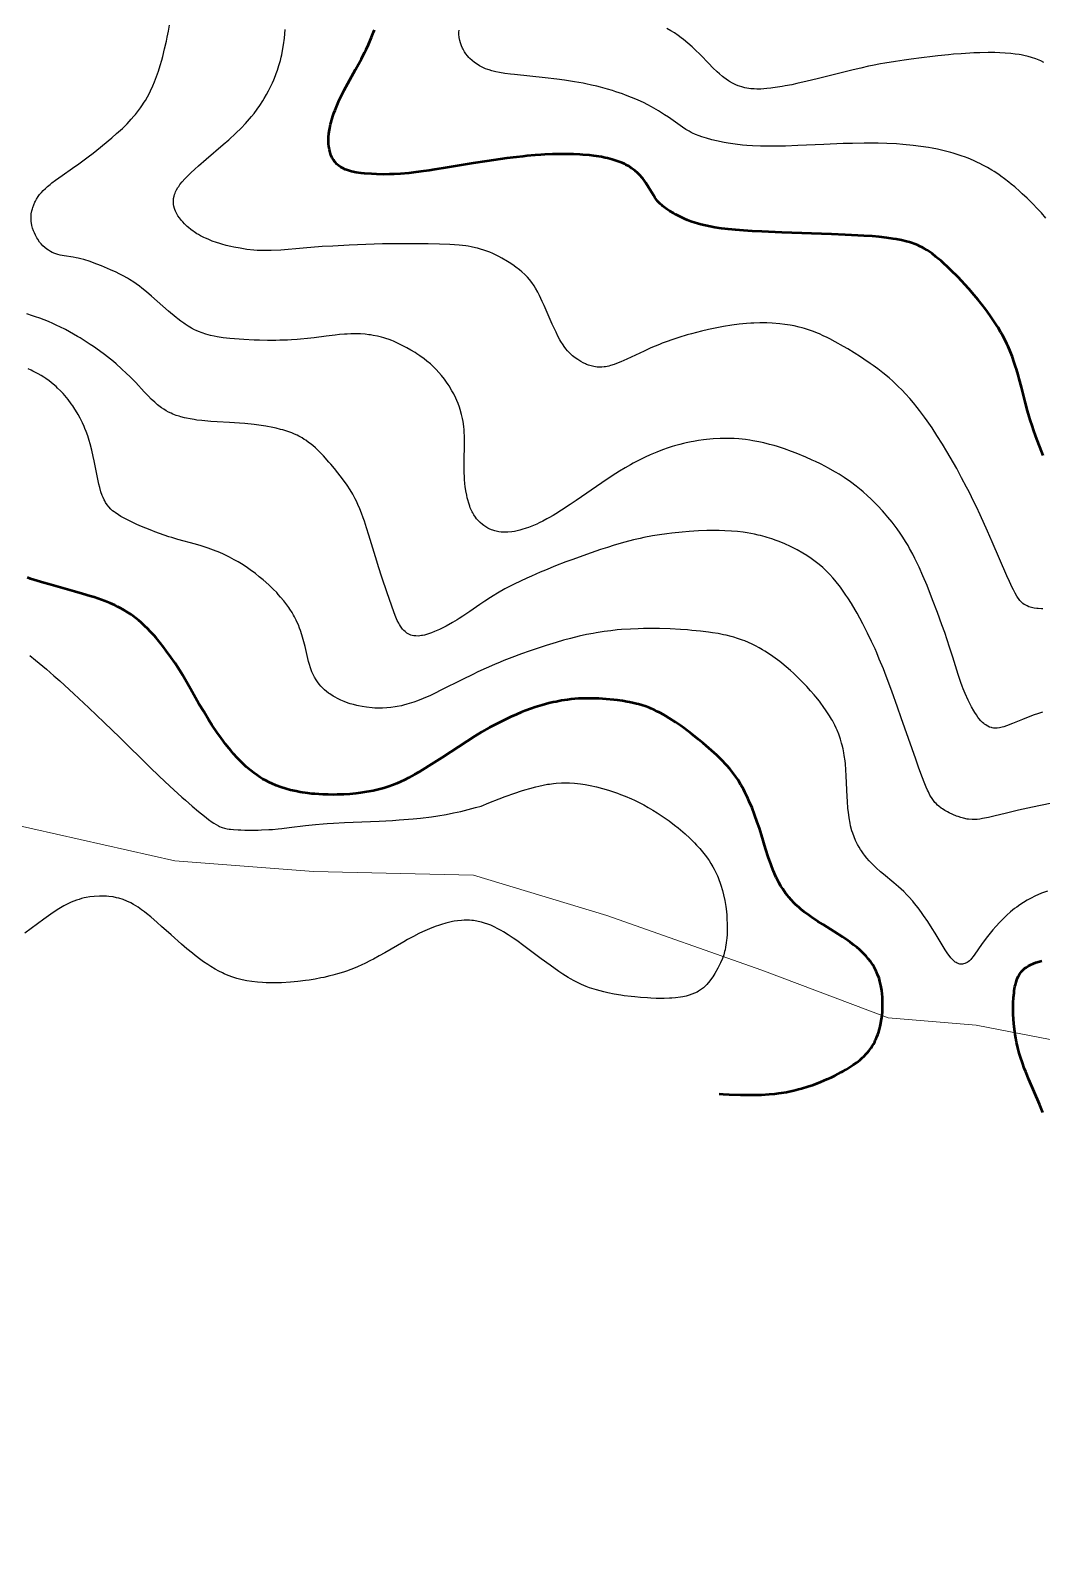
# Model space of a CAD drawing. Header units: metres. Extents: x 545098 to 555652, y 1854398 to 1862642.
# Drawn here: x 547495 to 547881, y 1857981 to 1858560 of the extents above; entities that cross this region are included whole.
import ezdxf

# ---------------------------------------------------------------- set-up
doc = ezdxf.new("R2010")
doc.units = ezdxf.units.M
doc.header["$LTSCALE"] = 6.8
for name, color, linetype, lineweight in [('1', 7, 'Continuous', 25), ('2', 7, 'Continuous', 53), ('52', 7, 'Continuous', 13)]:
    doc.layers.add(name, color=color, linetype=linetype, lineweight=lineweight)

msp = doc.modelspace()

# ---------------------------------------------------------------- linework, layer by layer
at = {"layer": '1'}
for points in [[(547497.92, 1858496.62), (547498.43, 1858497.31), (547499.14, 1858498.17), (547499.77, 1858498.86), (547500.63, 1858499.71), (547501.48, 1858500.47), (547502.4, 1858501.24), (547503.06, 1858501.76), (547504.5, 1858502.83), (547506.99, 1858504.6), (547511.04, 1858507.44), (547513.41, 1858509.14), (547516.95, 1858511.76), (547518.83, 1858513.19), (547521.71, 1858515.45), (547524.6, 1858517.81), (547526.01, 1858519), (547527.85, 1858520.61), (547530.02, 1858522.61), (547531.82, 1858524.38), (547533.45, 1858526.1), (547534.44, 1858527.23), (547535.06, 1858527.97), (547536.21, 1858529.44), (547537, 1858530.52), (547537.49, 1858531.23), (547538.41, 1858532.64), (547538.84, 1858533.34), (547539.64, 1858534.73), (547540.36, 1858536.11), (547540.81, 1858537.02), (547541.64, 1858538.84), (547542.29, 1858540.38), (547542.69, 1858541.41), (547543.45, 1858543.47), (547543.8, 1858544.5), (547544.46, 1858546.59), (547545.08, 1858548.69), (547545.46, 1858550.12), (547546.19, 1858553.01), (547546.87, 1858555.98), (547547.18, 1858557.48), (547547.61, 1858559.77), (547547.99, 1858562.08)], [(547589.88, 1858546.68), (547590.41, 1858548.56), (547590.72, 1858549.82), (547590.91, 1858550.67), (547591.25, 1858552.36), (547591.6, 1858554.49), (547591.93, 1858557.04), (547592.08, 1858558.72), (547592.2, 1858560.4)], [(547668.8, 1858545.44), (547667.5, 1858546.04), (547666.56, 1858546.55), (547665.24, 1858547.38), (547664.61, 1858547.83), (547663.7, 1858548.56), (547662.85, 1858549.34), (547662.45, 1858549.76), (547661.93, 1858550.35), (547661.33, 1858551.13), (547660.82, 1858551.88), (547660.26, 1858552.83), (547660.01, 1858553.33), (547659.66, 1858554.11), (547659.22, 1858555.33), (547658.99, 1858556.19), (547658.78, 1858557.3), (547658.66, 1858558.68), (547658.66, 1858559.39), (547658.69, 1858560.12)], [(547761.61, 1858540.81), (547760.74, 1858541.41), (547759.87, 1858542.06), (547759.3, 1858542.51), (547758.18, 1858543.46), (547757.35, 1858544.21), (547755.71, 1858545.78), (547754.1, 1858547.4), (547750.93, 1858550.67), (547748.81, 1858552.76), (547747.75, 1858553.76), (547746.12, 1858555.2), (547744.46, 1858556.57), (547743.61, 1858557.23), (547742.45, 1858558.07), (547740.96, 1858559.08), (547739.57, 1858559.93), (547738.14, 1858560.74)], [(547882.17, 1858547.82), (547880.96, 1858548.4), (547879.09, 1858549.17), (547877.47, 1858549.71), (547876.13, 1858550.09), (547874.56, 1858550.46), (547873.46, 1858550.68), (547872.71, 1858550.81), (547871.16, 1858551.03), (547869.53, 1858551.22), (547867.38, 1858551.41), (547865.33, 1858551.52), (547863.41, 1858551.58), (547860.89, 1858551.6), (547857.67, 1858551.54), (547855.4, 1858551.45), (547853.84, 1858551.37), (547850.56, 1858551.16), (547847.67, 1858550.93), (547845.68, 1858550.75), (547841.61, 1858550.35), (547839.56, 1858550.12), (547835.45, 1858549.63), (547831.41, 1858549.1), (547828.81, 1858548.73), (547825.48, 1858548.23), (547821.37, 1858547.54), (547819.77, 1858547.25), (547816.7, 1858546.65), (547815.21, 1858546.34), (547812.28, 1858545.69), (547809.32, 1858545), (547795.57, 1858541.55), (547791.68, 1858540.61), (547787.78, 1858539.72), (547785.85, 1858539.31), (547783.35, 1858538.82), (547782.13, 1858538.6), (547780.35, 1858538.31), (547778.65, 1858538.06), (547777.83, 1858537.96), (547776.26, 1858537.8), (547774.06, 1858537.67), (547772.54, 1858537.66), (547771.4, 1858537.7), (547770.17, 1858537.79), (547769.38, 1858537.89), (547767.89, 1858538.15), (547767.18, 1858538.32), (547766.71, 1858538.45), (547765.81, 1858538.73), (547765.37, 1858538.89), (547764.51, 1858539.24), (547763.67, 1858539.62), (547763.13, 1858539.91), (547762.06, 1858540.52), (547761.61, 1858540.81)], [(547672.39, 1858474.43), (547671.62, 1858474.79), (547670.45, 1858475.29), (547669.29, 1858475.74), (547668.11, 1858476.15), (547666.94, 1858476.52), (547665.76, 1858476.84), (547664.97, 1858477.03), (547663.36, 1858477.36), (547662.14, 1858477.57), (547661.31, 1858477.69), (547658.76, 1858477.98), (547656.98, 1858478.12), (547655.14, 1858478.23), (547651.21, 1858478.38), (547646.91, 1858478.49), (547641.06, 1858478.56), (547635.38, 1858478.54), (547629.38, 1858478.45), (547626.27, 1858478.38), (547623.11, 1858478.27), (547616.72, 1858478.01), (547610.44, 1858477.67), (547606.43, 1858477.43), (547599.18, 1858476.89), (547590.6, 1858476.15), (547586.93, 1858475.94), (547585.34, 1858475.91), (547583.34, 1858475.93), (547581.51, 1858476.02), (547580.24, 1858476.11), (547577.65, 1858476.4), (547575, 1858476.81), (547572.64, 1858477.26), (547571.47, 1858477.51), (547569.75, 1858477.93), (547568.07, 1858478.38), (547567.25, 1858478.62), (547566.06, 1858479), (547564.35, 1858479.59), (547562.77, 1858480.23), (547561.77, 1858480.67), (547561.14, 1858480.97), (547559.94, 1858481.59), (547559.09, 1858482.06), (547558.55, 1858482.38), (547557.53, 1858483.04), (547557.05, 1858483.37), (547556.14, 1858484.05), (547555.3, 1858484.73), (547554.78, 1858485.18), (547553.82, 1858486.1), (547553.09, 1858486.88), (547552.65, 1858487.39), (547551.85, 1858488.42), (547551.28, 1858489.27), (547550.7, 1858490.28), (547550.38, 1858490.95), (547550.12, 1858491.61), (547549.97, 1858492.04), (547549.74, 1858492.9), (547549.62, 1858493.53), (547549.54, 1858494.31), (547549.53, 1858495.01), (547549.59, 1858495.77), (547549.77, 1858496.69), (547549.94, 1858497.3), (547550.17, 1858497.92), (547550.35, 1858498.33), (547550.77, 1858499.17), (547551.27, 1858500.03), (547551.56, 1858500.47), (547552.05, 1858501.14), (547552.9, 1858502.21), (547553.92, 1858503.35), (547554.5, 1858503.96), (547556.17, 1858505.6), (547557.75, 1858507.06), (547559.09, 1858508.25), (547562.07, 1858510.83), (547568.57, 1858516.41), (547570.69, 1858518.28), (547573.42, 1858520.8), (547575.4, 1858522.75), (547577.07, 1858524.5), (547578.63, 1858526.25), (547579.37, 1858527.14), (547580.34, 1858528.35), (547581.5, 1858529.91), (547582.51, 1858531.36), (547583.68, 1858533.16), (547584.25, 1858534.08), (547585.08, 1858535.51), (547585.88, 1858536.98), (547586.27, 1858537.73), (547587.37, 1858540.02), (547587.89, 1858541.2), (547588.54, 1858542.79), (547588.85, 1858543.6), (547589.28, 1858544.82), (547589.88, 1858546.68)], [(547882.96, 1858488.33), (547881.2, 1858490.31), (547879.4, 1858492.25), (547878.18, 1858493.51), (547876.56, 1858495.14), (547875.75, 1858495.94), (547873.93, 1858497.66), (547873.03, 1858498.49), (547871.02, 1858500.25), (547869.69, 1858501.36), (547868.82, 1858502.06), (547867.08, 1858503.4), (547865.77, 1858504.35), (547864.91, 1858504.95), (547863.18, 1858506.1), (547862.31, 1858506.64), (547860.58, 1858507.67), (547858.83, 1858508.62), (547857.65, 1858509.22), (547856.86, 1858509.6), (547855.27, 1858510.33), (547853.22, 1858511.19), (547851.83, 1858511.72), (547850.89, 1858512.06), (547848.99, 1858512.7), (547847.55, 1858513.14), (547846.57, 1858513.42), (547843.58, 1858514.19), (547841.54, 1858514.64), (547839.46, 1858515.05), (547838.04, 1858515.3), (547835.15, 1858515.74), (547832.17, 1858516.12), (547828.3, 1858516.5), (547825.88, 1858516.67), (547822.11, 1858516.86), (547818.8, 1858516.95), (547815.7, 1858516.98), (547813.55, 1858516.98), (547809.07, 1858516.9), (547805.53, 1858516.79), (547798.14, 1858516.48), (547788.21, 1858516.03), (547783.45, 1858515.87), (547778.96, 1858515.78), (547776.85, 1858515.78), (547773.89, 1858515.84), (547770.86, 1858515.97), (547768.63, 1858516.13), (547767.06, 1858516.27), (547764.16, 1858516.61), (547761.55, 1858517.01), (547759.96, 1858517.29), (547757.05, 1858517.89), (547755.29, 1858518.3), (547753.25, 1858518.83), (547751.52, 1858519.37), (547750.41, 1858519.76), (547749.04, 1858520.32), (547747.96, 1858520.82), (547747.42, 1858521.09), (547746.6, 1858521.53), (547745.35, 1858522.26), (547744.07, 1858523.09), (547743.19, 1858523.69), (547738.67, 1858526.86), (547737.21, 1858527.84), (547734.86, 1858529.35), (547732.27, 1858530.86), (547730.88, 1858531.61), (547729.14, 1858532.48), (547728.23, 1858532.91), (547726.83, 1858533.54), (547724.63, 1858534.47), (547722.32, 1858535.37), (547721.13, 1858535.81), (547718.66, 1858536.64), (547717.39, 1858537.05), (547715.44, 1858537.63), (547712.76, 1858538.36), (547711.39, 1858538.7), (547709.3, 1858539.19), (547707.16, 1858539.65), (547706.08, 1858539.86), (547702.76, 1858540.45), (547699.03, 1858541.01), (547696.05, 1858541.4), (547691.64, 1858541.92), (547679.94, 1858543.15), (547678.35, 1858543.34), (547676.22, 1858543.63), (547674.18, 1858543.97), (547672.76, 1858544.26), (547671.23, 1858544.63), (547670.17, 1858544.95), (547669.69, 1858545.11), (547668.8, 1858545.44)], [(547630.67, 1858442.36), (547630.01, 1858442.57), (547629.01, 1858442.86), (547627.48, 1858443.23), (547625.93, 1858443.54), (547624.89, 1858443.7), (547624.19, 1858443.79), (547622.77, 1858443.94), (547620.98, 1858444.06), (547619.54, 1858444.1), (547617.36, 1858444.09), (547615.9, 1858444.03), (547614.92, 1858443.97), (547612.97, 1858443.82), (547611.32, 1858443.65), (547607.97, 1858443.23), (547603.28, 1858442.6), (547600.79, 1858442.31), (547598.16, 1858442.05), (547596.79, 1858441.94), (547594.66, 1858441.81), (547593.19, 1858441.74), (547590.17, 1858441.65), (547588.64, 1858441.62), (547585.54, 1858441.62), (547582.46, 1858441.66), (547580.43, 1858441.72), (547576.5, 1858441.9), (547572.82, 1858442.16), (547571.08, 1858442.33), (547568.59, 1858442.63), (547566.25, 1858443), (547565.13, 1858443.22), (547563.69, 1858443.54), (547561.98, 1858444), (547560.51, 1858444.48), (547559.12, 1858445.01), (547558.23, 1858445.4), (547557.65, 1858445.68), (547556.51, 1858446.27), (547555.12, 1858447.08), (547554.02, 1858447.79), (547553.48, 1858448.16), (547552.39, 1858448.95), (547551.28, 1858449.79), (547550.54, 1858450.38), (547547.68, 1858452.79), (547541.12, 1858458.54), (547539.25, 1858460.12), (547537.43, 1858461.61), (547536.54, 1858462.29), (547535.25, 1858463.24), (547534.41, 1858463.83), (547532.77, 1858464.9), (547531.97, 1858465.39), (547530.38, 1858466.29), (547528.79, 1858467.11), (547527.72, 1858467.63), (547525.53, 1858468.63), (547523.24, 1858469.62), (547522.07, 1858470.1), (547520.32, 1858470.79), (547518.59, 1858471.44), (547517.74, 1858471.74), (547515.31, 1858472.52), (547514.17, 1858472.83), (547513.11, 1858473.08), (547512.44, 1858473.22), (547511.17, 1858473.45), (547507.81, 1858473.92), (547506.26, 1858474.2), (547505.35, 1858474.43), (547504.22, 1858474.8), (547503.22, 1858475.22), (547502.56, 1858475.55), (547501.75, 1858476.03), (547501.12, 1858476.46), (547500.35, 1858477.08), (547499.69, 1858477.71), (547498.97, 1858478.49), (547498.43, 1858479.17), (547497.67, 1858480.27), (547497.36, 1858480.78), (547496.78, 1858481.85), (547496.4, 1858482.67), (547496.05, 1858483.5), (547495.7, 1858484.55), (547495.45, 1858485.49), (547495.27, 1858486.42), (547495.19, 1858487.03), (547495.12, 1858488.24), (547495.13, 1858488.84), (547495.24, 1858490.02), (547495.45, 1858491.17), (547495.64, 1858491.93), (547495.8, 1858492.43), (547496.16, 1858493.41), (547496.59, 1858494.38), (547496.83, 1858494.86), (547497.23, 1858495.57), (547497.92, 1858496.62)], [(547823.03, 1858427.25), (547820.67, 1858429.21), (547818.7, 1858430.73), (547816.97, 1858432), (547815.79, 1858432.84), (547813.38, 1858434.49), (547812.16, 1858435.29), (547809.69, 1858436.86), (547807.23, 1858438.35), (547805.6, 1858439.3), (547802.41, 1858441.08), (547800.36, 1858442.16), (547799.35, 1858442.67), (547797.86, 1858443.39), (547796.37, 1858444.06), (547795.62, 1858444.38), (547794.12, 1858444.98), (547792.21, 1858445.66), (547790.65, 1858446.15), (547789.86, 1858446.38), (547788.64, 1858446.7), (547786.76, 1858447.12), (547785.21, 1858447.42), (547783.2, 1858447.73), (547781.32, 1858447.96), (547778.36, 1858448.19), (547776.3, 1858448.27), (547773.62, 1858448.27), (547771.39, 1858448.2), (547770.24, 1858448.14), (547768.5, 1858448.02), (547765.79, 1858447.76), (547762.99, 1858447.39), (547759.8, 1858446.89), (547757.21, 1858446.41), (547755.25, 1858446.02), (547753.95, 1858445.74), (547751.35, 1858445.14), (547747.52, 1858444.16), (547745.86, 1858443.7), (547742.63, 1858442.73), (547740.32, 1858441.97), (547737.85, 1858441.09), (547736.29, 1858440.5), (547735.28, 1858440.1), (547731.96, 1858438.71), (547729.37, 1858437.55), (547722.85, 1858434.47), (547720.5, 1858433.43), (547719.44, 1858432.99), (547717.95, 1858432.43), (547716.59, 1858432), (547715.94, 1858431.82), (547714.71, 1858431.56), (547714.12, 1858431.48), (547713.25, 1858431.39), (547712.41, 1858431.38), (547711.49, 1858431.42), (547710.77, 1858431.51), (547710.23, 1858431.6), (547709.18, 1858431.86), (547708.14, 1858432.19), (547707.45, 1858432.46), (547706.99, 1858432.66), (547706.08, 1858433.09), (547705.17, 1858433.58), (547704.04, 1858434.28), (547703.04, 1858434.98), (547702.06, 1858435.77), (547701.57, 1858436.2), (547700.94, 1858436.8), (547700.17, 1858437.62), (547699.51, 1858438.42), (547698.86, 1858439.28), (547698.45, 1858439.89), (547697.64, 1858441.17), (547697.25, 1858441.84), (547696.48, 1858443.25), (547695.74, 1858444.73), (547695.25, 1858445.75), (547694.28, 1858447.87), (547691.21, 1858454.9), (547690.48, 1858456.51), (547689.4, 1858458.81), (547688.75, 1858460.09), (547687.9, 1858461.61), (547687.35, 1858462.49), (547686.45, 1858463.79), (547685.6, 1858464.85), (547684.84, 1858465.71), (547684.43, 1858466.14), (547683.77, 1858466.78), (547682.68, 1858467.77), (547681.74, 1858468.57), (547680.44, 1858469.57), (547679.19, 1858470.48), (547677.86, 1858471.37), (547677.17, 1858471.81), (547675.02, 1858473.08), (547673.9, 1858473.68), (547672.39, 1858474.43)], [(547598.68, 1858404.34), (547597.46, 1858405.02), (547596.82, 1858405.34), (547595.82, 1858405.81), (547594.78, 1858406.24), (547593.68, 1858406.66), (547592.53, 1858407.04), (547591.34, 1858407.4), (547590.52, 1858407.62), (547588.83, 1858408.04), (547587.53, 1858408.33), (547584.87, 1858408.83), (547582.16, 1858409.25), (547580.34, 1858409.49), (547576.77, 1858409.86), (547574.81, 1858410.02), (547571.03, 1858410.26), (547566.22, 1858410.52), (547563.88, 1858410.67), (547561.59, 1858410.85), (547560.45, 1858410.96), (547558.44, 1858411.19), (547557.44, 1858411.33), (547555.97, 1858411.58), (547554.51, 1858411.87), (547553.79, 1858412.04), (547552.37, 1858412.41), (547551.68, 1858412.62), (547550.65, 1858412.96), (547549.3, 1858413.48), (547548.65, 1858413.76), (547547.68, 1858414.23), (547546.74, 1858414.74), (547545.83, 1858415.29), (547544.94, 1858415.89), (547543.51, 1858416.99), (547542.4, 1858417.95), (547541.05, 1858419.22), (547539.98, 1858420.29), (547538.38, 1858421.97), (547535.13, 1858425.47), (547532.83, 1858427.84), (547531.62, 1858429.02), (547529.72, 1858430.81), (547527.7, 1858432.6), (547526.64, 1858433.5), (547524.39, 1858435.32), (547523.21, 1858436.23), (547521.35, 1858437.61), (547519, 1858439.26), (547517.78, 1858440.09), (547515.88, 1858441.32), (547513.92, 1858442.54), (547512.92, 1858443.14), (547509.84, 1858444.89), (547508.26, 1858445.73), (547506.13, 1858446.81), (547505.05, 1858447.33), (547503.43, 1858448.08), (547501.79, 1858448.79), (547500.14, 1858449.46), (547498.49, 1858450.09), (547496.85, 1858450.67), (547495.75, 1858451.04), (547493.57, 1858451.73)], [(547731.75, 1858397.89), (547729.77, 1858396.97), (547727.27, 1858395.72), (547725.25, 1858394.64), (547724.23, 1858394.07), (547722.16, 1858392.88), (547720.06, 1858391.62), (547718.63, 1858390.73), (547715.73, 1858388.87), (547713.22, 1858387.19), (547703.48, 1858380.48), (547701.2, 1858378.94), (547697.84, 1858376.74), (547695.67, 1858375.37), (547694.6, 1858374.73), (547693.03, 1858373.82), (547692.27, 1858373.4), (547690.76, 1858372.6), (547689.31, 1858371.88), (547688.36, 1858371.44), (547686.52, 1858370.65), (547685.2, 1858370.14), (547684.34, 1858369.83), (547682.68, 1858369.31), (547681.88, 1858369.1), (547679.84, 1858368.65), (547678.87, 1858368.5), (547677.33, 1858368.35), (547676.17, 1858368.32), (547675.7, 1858368.33), (547674.79, 1858368.39), (547673.92, 1858368.5), (547673.37, 1858368.6), (547672.31, 1858368.85), (547671.56, 1858369.08), (547671.08, 1858369.26), (547670.17, 1858369.66), (547669.74, 1858369.88), (547668.92, 1858370.36), (547668.16, 1858370.88), (547667.68, 1858371.25), (547666.79, 1858372.01), (547666.11, 1858372.69), (547665.42, 1858373.48), (547664.92, 1858374.13), (547664.34, 1858375), (547663.92, 1858375.72), (547663.72, 1858376.1), (547663.35, 1858376.88), (547663, 1858377.7), (547662.79, 1858378.27), (547662.39, 1858379.46), (547662.02, 1858380.75), (547661.85, 1858381.42), (547661.62, 1858382.47), (547661.31, 1858384.11), (547661.05, 1858385.85), (547660.94, 1858386.75), (547660.77, 1858388.61), (547660.71, 1858389.56), (547660.65, 1858391.03), (547660.62, 1858392.53), (547660.64, 1858395.62), (547660.76, 1858401.86), (547660.75, 1858403.9), (547660.73, 1858404.9), (547660.65, 1858406.63), (547660.59, 1858407.49), (547660.46, 1858408.75), (547660.21, 1858410.61), (547659.99, 1858411.83), (547659.65, 1858413.35), (547659.14, 1858415.17), (547658.84, 1858416.08), (547658.33, 1858417.45), (547657.82, 1858418.68), (547657.45, 1858419.51), (547656.64, 1858421.15), (547655.98, 1858422.38), (547654.89, 1858424.19), (547654.51, 1858424.78), (547653.91, 1858425.66), (547653.09, 1858426.81), (547652.01, 1858428.2), (547650.99, 1858429.39), (547649.93, 1858430.52), (547648.72, 1858431.71), (547647.72, 1858432.62), (547646.43, 1858433.7), (547645.37, 1858434.52), (547643.73, 1858435.7), (547642.62, 1858436.45), (547641.86, 1858436.93), (547640.32, 1858437.87), (547638.74, 1858438.78), (547636.72, 1858439.84), (547634.86, 1858440.73), (547633.6, 1858441.28), (547632.95, 1858441.54), (547631.98, 1858441.91), (547630.67, 1858442.36)], [(547594.06, 1858338.94), (547593.62, 1858339.6), (547592.92, 1858340.58), (547591.78, 1858342.07), (547590.52, 1858343.56), (547589.62, 1858344.57), (547589, 1858345.23), (547587.7, 1858346.56), (547585.99, 1858348.19), (547583.84, 1858350.1), (547582.36, 1858351.32), (547580.86, 1858352.5), (547578.85, 1858354), (547577.84, 1858354.7), (547576.15, 1858355.83), (547574.28, 1858356.98), (547572.79, 1858357.83), (547570.94, 1858358.82), (547569.47, 1858359.55), (547568.74, 1858359.89), (547567.27, 1858360.54), (547564.83, 1858361.52), (547562.87, 1858362.22), (547561.23, 1858362.76), (547560.13, 1858363.1), (547557.92, 1858363.73), (547551.19, 1858365.57), (547548.89, 1858366.25), (547547.73, 1858366.61), (547545.96, 1858367.19), (547542.42, 1858368.48), (547541.25, 1858368.93), (547538.95, 1858369.86), (547536.75, 1858370.8), (547535.35, 1858371.42), (547532.75, 1858372.64), (547531.2, 1858373.42), (547529.47, 1858374.36), (547528.53, 1858374.93), (547527.26, 1858375.8), (547526.87, 1858376.09), (547526.31, 1858376.54), (547525.62, 1858377.17), (547524.84, 1858378), (547524.21, 1858378.8), (547523.64, 1858379.66), (547523.29, 1858380.27), (547523.07, 1858380.69), (547522.66, 1858381.58), (547522.37, 1858382.29), (547521.84, 1858383.79), (547521.36, 1858385.45), (547521.06, 1858386.64), (547520.49, 1858389.23), (547519.22, 1858395.61), (547518.88, 1858397.22), (547518.33, 1858399.66), (547517.7, 1858402.1), (547517.36, 1858403.31), (547516.79, 1858405.1), (547516.17, 1858406.83), (547515.72, 1858407.97), (547515.41, 1858408.71), (547514.75, 1858410.17), (547513.86, 1858411.94), (547513.11, 1858413.31), (547512.72, 1858413.98), (547511.91, 1858415.29), (547511.07, 1858416.57), (547510.49, 1858417.4), (547509.29, 1858419), (547508.03, 1858420.54), (547507.38, 1858421.29), (547506.36, 1858422.37), (547505.3, 1858423.42), (547504.75, 1858423.94), (547503.59, 1858424.94), (547502.06, 1858426.14), (547500.75, 1858427.07), (547500.07, 1858427.52), (547499, 1858428.18), (547497.89, 1858428.83), (547497.31, 1858429.15), (547495.88, 1858429.88), (547495.14, 1858430.24), (547493.99, 1858430.77)], [(547881.81, 1858339), (547881.2, 1858339.02), (547880.04, 1858339.11), (547879.49, 1858339.17), (547878.45, 1858339.34), (547877.47, 1858339.56), (547876.87, 1858339.74), (547876.48, 1858339.87), (547875.76, 1858340.16), (547875.01, 1858340.53), (547874.67, 1858340.74), (547874.17, 1858341.1), (547873.69, 1858341.5), (547873.01, 1858342.22), (547872.71, 1858342.59), (547872.12, 1858343.44), (547871.82, 1858343.92), (547871.2, 1858345.01), (547870.54, 1858346.28), (547870.07, 1858347.24), (547869.05, 1858349.45), (547868.07, 1858351.64), (547862.44, 1858364.63), (547860.62, 1858368.78), (547857.81, 1858374.97), (547856.4, 1858377.96), (547855.46, 1858379.91), (547853.57, 1858383.71), (547852.63, 1858385.55), (547850.75, 1858389.14), (547848.86, 1858392.61), (547847.6, 1858394.85), (547845.09, 1858399.17), (547843.41, 1858401.95), (547841.31, 1858405.28), (547839.42, 1858408.16), (547837.53, 1858410.91), (547836.58, 1858412.23), (547834.69, 1858414.78), (547833.74, 1858416), (547832.32, 1858417.76), (547830.9, 1858419.43), (547829.31, 1858421.2), (547828.03, 1858422.56), (547826.4, 1858424.18), (547825.07, 1858425.44), (547824.4, 1858426.05), (547823.03, 1858427.25)], [(547758.09, 1858368.97), (547756.51, 1858368.98), (547753.32, 1858368.94), (547750.14, 1858368.82), (547746.66, 1858368.6), (547743.95, 1858368.37), (547740.03, 1858367.97), (547738.13, 1858367.73), (547735.34, 1858367.34), (547732.61, 1858366.89), (547729.26, 1858366.25), (547727.93, 1858365.97), (547725.29, 1858365.36), (547721.98, 1858364.5), (547718.02, 1858363.36), (547715.37, 1858362.54), (547712.73, 1858361.68), (547707.44, 1858359.86), (547702.15, 1858357.94), (547699.52, 1858356.95), (547695.58, 1858355.42), (547691.68, 1858353.84), (547689.74, 1858353.03), (547686.34, 1858351.57), (547684.65, 1858350.82), (547682.16, 1858349.67), (547679.73, 1858348.49), (547678.53, 1858347.88), (547676.18, 1858346.65), (547673.36, 1858345.05), (547671.73, 1858344.06), (547670.66, 1858343.39), (547668.6, 1858342.03), (547666.6, 1858340.68), (547662.81, 1858338.05), (547660.1, 1858336.22), (547658.79, 1858335.37), (547657.93, 1858334.83), (547656.25, 1858333.82), (547653.82, 1858332.47), (547652.27, 1858331.68), (547651.27, 1858331.19), (547650.62, 1858330.89), (547649.35, 1858330.35), (547648.13, 1858329.87), (547646.69, 1858329.37), (547645.45, 1858329.03), (547644.67, 1858328.86), (547644.29, 1858328.8), (547643.73, 1858328.72), (547643.01, 1858328.66), (547642.15, 1858328.67), (547641.42, 1858328.75), (547640.72, 1858328.9), (547640.28, 1858329.04), (547639.99, 1858329.15), (547639.44, 1858329.41), (547638.78, 1858329.8), (547638.04, 1858330.38), (547637.58, 1858330.82), (547637.14, 1858331.31), (547636.86, 1858331.66), (547636.32, 1858332.41), (547635.9, 1858333.1), (547635.63, 1858333.59), (547635.1, 1858334.65), (547634.84, 1858335.22), (547634.31, 1858336.47), (547633.77, 1858337.87), (547631.17, 1858345.22), (547629.17, 1858351.19), (547627.89, 1858355.15), (547627.24, 1858357.22), (547624.23, 1858367.19), (547623.37, 1858369.94), (547622.51, 1858372.56), (547622.08, 1858373.81), (547621.43, 1858375.58), (547620.78, 1858377.23), (547620.05, 1858378.92), (547619.45, 1858380.19), (547619, 1858381.09), (547618.06, 1858382.82), (547617.07, 1858384.46), (547615.9, 1858386.25), (547614.9, 1858387.67), (547613.28, 1858389.87), (547612.42, 1858390.98), (547611.08, 1858392.65), (547609.7, 1858394.3), (547608.99, 1858395.12), (547606.83, 1858397.49), (547605.74, 1858398.62), (547604.44, 1858399.9), (547603.78, 1858400.51), (547602.78, 1858401.4), (547601.75, 1858402.24), (547601.22, 1858402.65), (547600.12, 1858403.43), (547599.56, 1858403.8), (547598.68, 1858404.34)], [(547867.89, 1858294.33), (547866.9, 1858293.99), (547866.29, 1858293.81), (547865.19, 1858293.55), (547864.38, 1858293.44), (547863.78, 1858293.41), (547863.5, 1858293.41), (547862.96, 1858293.46), (547862.44, 1858293.55), (547862.11, 1858293.64), (547861.45, 1858293.87), (547860.81, 1858294.17), (547860.48, 1858294.35), (547859.99, 1858294.66), (547859.5, 1858295.01), (547859.25, 1858295.21), (547858.75, 1858295.65), (547858.12, 1858296.29), (547857.36, 1858297.18), (547856.97, 1858297.69), (547856.37, 1858298.52), (547855.77, 1858299.45), (547855.36, 1858300.12), (547854.54, 1858301.58), (547854, 1858302.62), (547853.27, 1858304.09), (547852.13, 1858306.64), (547851.37, 1858308.5), (547851, 1858309.45), (547850.47, 1858310.9), (547849.45, 1858313.9), (547847.36, 1858320.55), (547846.15, 1858324.34), (547844.26, 1858329.95), (547843.2, 1858332.96), (547841.49, 1858337.67), (547839.65, 1858342.54), (547837.51, 1858347.97), (547835.97, 1858351.66), (547834.49, 1858354.99), (547832.9, 1858358.29), (547832.06, 1858359.94), (547830.88, 1858362.12), (547830.26, 1858363.2), (547829.3, 1858364.81), (547828.29, 1858366.41), (547827.24, 1858367.99), (547826.14, 1858369.56), (547824.99, 1858371.11), (547824.21, 1858372.12), (547822.59, 1858374.12), (547821.33, 1858375.59), (547820.47, 1858376.55), (547818.72, 1858378.43), (547817.83, 1858379.35), (547816.02, 1858381.12), (547814.79, 1858382.26), (547813.13, 1858383.73), (547812.3, 1858384.44), (547810.41, 1858385.96), (547808.27, 1858387.57), (547805.88, 1858389.21), (547803.96, 1858390.44), (547802.53, 1858391.31), (547799.66, 1858392.92), (547798.71, 1858393.43), (547796.8, 1858394.39), (547794.91, 1858395.3), (547793.66, 1858395.88), (547791.17, 1858396.98), (547787.51, 1858398.49), (547785.7, 1858399.18), (547783.02, 1858400.14), (547780.37, 1858401.01), (547779.06, 1858401.4), (547777.32, 1858401.89), (547775.16, 1858402.44), (547773.23, 1858402.86), (547770.96, 1858403.29), (547769.83, 1858403.47), (547768.13, 1858403.71), (547765.58, 1858403.97), (547763.87, 1858404.08), (547761.71, 1858404.15), (547759.75, 1858404.15), (547758.43, 1858404.12), (547755.75, 1858403.97), (547753.31, 1858403.74), (547752.08, 1858403.6), (547750.2, 1858403.34), (547748.31, 1858403.02), (547747.35, 1858402.84), (547745.43, 1858402.44), (547744.47, 1858402.22), (547743.02, 1858401.86), (547741.07, 1858401.32), (547740.09, 1858401.03), (547738.63, 1858400.56), (547736.42, 1858399.8), (547734.22, 1858398.94), (547731.75, 1858397.89)], [(547884.53, 1858264.64), (547877.81, 1858263.26), (547872.45, 1858262.09), (547867.92, 1858261.02), (547863.05, 1858259.83), (547861.05, 1858259.36), (547859.47, 1858259.01), (547858.74, 1858258.87), (547857.71, 1858258.71), (547856.72, 1858258.59), (547855.3, 1858258.53), (547854.83, 1858258.53), (547853.4, 1858258.65), (547852.91, 1858258.73), (547851.43, 1858259.03), (547850.42, 1858259.31), (547849.41, 1858259.64), (547848.73, 1858259.88), (547847.36, 1858260.44), (547846, 1858261.07), (547845.33, 1858261.42), (547844.34, 1858261.99), (547843.37, 1858262.61), (547842.91, 1858262.93), (547842.01, 1858263.64), (547841.58, 1858264.01), (547840.96, 1858264.6), (547840.49, 1858265.1), (547839.93, 1858265.79), (547839.42, 1858266.53), (547838.89, 1858267.41), (547838.62, 1858267.91), (547838.04, 1858269.08), (547837.73, 1858269.75), (547837.24, 1858270.87), (547836.43, 1858272.87), (547835.83, 1858274.44), (547834.44, 1858278.18), (547833.23, 1858281.57), (547827.68, 1858297.45), (547826.24, 1858301.52), (547824.05, 1858307.56), (547821.88, 1858313.34), (547820.83, 1858316.06), (547819.28, 1858319.87), (547818.29, 1858322.23), (547817.64, 1858323.72), (547816.36, 1858326.55), (547814.83, 1858329.79), (547813.05, 1858333.3), (547811.9, 1858335.43), (547810.78, 1858337.43), (547810.05, 1858338.69), (547808.61, 1858341.06), (547807.2, 1858343.28), (547806.51, 1858344.33), (547805.47, 1858345.85), (547804.43, 1858347.29), (547803.91, 1858347.98), (547802.85, 1858349.33), (547802.32, 1858349.98), (547801.51, 1858350.92), (547800.41, 1858352.13), (547798.98, 1858353.58), (547797.64, 1858354.83), (547796.24, 1858356.02), (547795.28, 1858356.79), (547793.28, 1858358.27), (547791.53, 1858359.43), (547790.1, 1858360.32), (547787.87, 1858361.57), (547786.34, 1858362.37), (547785.3, 1858362.87), (547783.18, 1858363.83), (547781.01, 1858364.72), (547779.9, 1858365.14), (547778.22, 1858365.73), (547776.49, 1858366.28), (547775.62, 1858366.54), (547773.84, 1858367.02), (547772.94, 1858367.24), (547771.56, 1858367.55), (547768.74, 1858368.08), (547767.29, 1858368.3), (547765.07, 1858368.57), (547762.79, 1858368.77), (547760.2, 1858368.91), (547758.09, 1858368.97)], [(547763.7, 1858328.19), (547762.73, 1858328.45), (547760.75, 1858328.94), (547759.74, 1858329.16), (547757.66, 1858329.56), (547755.5, 1858329.91), (547754.01, 1858330.12), (547750.91, 1858330.5), (547747.63, 1858330.82), (547745.93, 1858330.96), (547743.33, 1858331.14), (547739.32, 1858331.35), (547735.25, 1858331.47), (547733.21, 1858331.5), (547730.5, 1858331.5), (547729.15, 1858331.49), (547727.14, 1858331.44), (547724.19, 1858331.33), (547720.79, 1858331.11), (547719.12, 1858330.96), (547716.65, 1858330.7), (547714.19, 1858330.39), (547711.12, 1858329.9), (547709.89, 1858329.68), (547707.4, 1858329.19), (547704.55, 1858328.56), (547701.29, 1858327.76), (547698.59, 1858327.03), (547695.8, 1858326.23), (547691.97, 1858325.05), (547690.01, 1858324.42), (547685.54, 1858322.9), (547682.55, 1858321.82), (547678.8, 1858320.41), (547675.83, 1858319.24), (547674.36, 1858318.64), (547672.19, 1858317.72), (547668.99, 1858316.33), (547665.9, 1858314.91), (547663.91, 1858313.96), (547660.05, 1858312.06), (547651.79, 1858307.91), (547649.61, 1858306.85), (547647.51, 1858305.86), (547646.49, 1858305.4), (547645, 1858304.76), (547642.84, 1858303.9), (547641.45, 1858303.4), (547640.55, 1858303.1), (547638.79, 1858302.57), (547637.51, 1858302.22), (547636.67, 1858302.02), (547635.03, 1858301.68), (547634.23, 1858301.54), (547632.66, 1858301.32), (547631.13, 1858301.17), (547629.46, 1858301.08), (547628.15, 1858301.07), (547626.51, 1858301.11), (547625.44, 1858301.18), (547623.33, 1858301.41), (547621.63, 1858301.68), (547620.3, 1858301.95), (547619.65, 1858302.1), (547618.37, 1858302.43), (547617.14, 1858302.8), (547616.34, 1858303.06), (547614.8, 1858303.63), (547613.57, 1858304.15), (547612.28, 1858304.77), (547611.3, 1858305.3), (547610.59, 1858305.71), (547609.26, 1858306.57), (547608.84, 1858306.87), (547608.04, 1858307.49), (547607.29, 1858308.13), (547606.81, 1858308.56), (547605.93, 1858309.46), (547605.25, 1858310.25), (547604.56, 1858311.16), (547604.06, 1858311.91), (547603.48, 1858312.88), (547603.06, 1858313.69), (547602.49, 1858314.97), (547601.93, 1858316.47), (547601.53, 1858317.74), (547601.22, 1858318.87), (547600.64, 1858321.25), (547599.85, 1858324.65), (547599.41, 1858326.42), (547598.91, 1858328.23), (547598.63, 1858329.15), (547598.08, 1858330.79), (547597.78, 1858331.62), (547597.28, 1858332.87), (547596.73, 1858334.13), (547596.43, 1858334.76), (547595.78, 1858336.04), (547595.43, 1858336.68), (547594.87, 1858337.65), (547594.06, 1858338.94)], [(547851.02, 1858203.3), (547850.81, 1858203.28), (547850.4, 1858203.29), (547850.1, 1858203.32), (547849.65, 1858203.42), (547849.42, 1858203.49), (547849.09, 1858203.62), (547848.6, 1858203.88), (547848.28, 1858204.09), (547848.07, 1858204.25), (547847.64, 1858204.62), (547847.32, 1858204.94), (547846.67, 1858205.68), (547845.99, 1858206.56), (547845.52, 1858207.23), (547844.5, 1858208.76), (547842.55, 1858211.92), (547840.57, 1858215.17), (547839.5, 1858216.89), (547837.81, 1858219.53), (547836.22, 1858221.89), (547835.39, 1858223.06), (547834.1, 1858224.79), (547832.74, 1858226.5), (547832.04, 1858227.34), (547830.58, 1858228.99), (547829.82, 1858229.8), (547828.64, 1858230.98), (547826.58, 1858232.87), (547824.86, 1858234.33), (547820.84, 1858237.66), (547819.72, 1858238.61), (547818.09, 1858240.05), (547817.32, 1858240.79), (547816, 1858242.12), (547815.37, 1858242.8), (547814.48, 1858243.83), (547813.63, 1858244.89), (547813.23, 1858245.43), (547812.46, 1858246.52), (547812.1, 1858247.07), (547811.58, 1858247.92), (547810.94, 1858249.06), (547810.21, 1858250.54), (547809.63, 1858251.9), (547809.13, 1858253.29), (547808.83, 1858254.24), (547808.32, 1858256.19), (547808.1, 1858257.18), (547807.73, 1858259.21), (547807.45, 1858261.3), (547807.3, 1858262.71), (547807.08, 1858265.61), (547806.99, 1858267.27), (547806.67, 1858275.24), (547806.52, 1858277.54), (547806.32, 1858279.83), (547806.19, 1858280.97), (547805.91, 1858282.98), (547805.73, 1858283.99), (547805.43, 1858285.49), (547805.08, 1858286.99), (547804.88, 1858287.75), (547804.43, 1858289.25), (547804.17, 1858290.01), (547803.76, 1858291.14), (547803.15, 1858292.67), (547802.81, 1858293.44), (547802.26, 1858294.6), (547801.34, 1858296.35), (547801.01, 1858296.94), (547800.3, 1858298.13), (547799.55, 1858299.32), (547799.01, 1858300.13), (547797.89, 1858301.73), (547797, 1858302.94), (547796.38, 1858303.75), (547795.09, 1858305.36), (547794.42, 1858306.16), (547793.03, 1858307.75), (547791.59, 1858309.34), (547790.61, 1858310.38), (547788.57, 1858312.44), (547786.46, 1858314.44), (547785.39, 1858315.42), (547783.75, 1858316.86), (547782.07, 1858318.24), (547781.23, 1858318.91), (547779.51, 1858320.21), (547778.65, 1858320.83), (547777.34, 1858321.74), (547775.58, 1858322.88), (547774.69, 1858323.42), (547773.35, 1858324.19), (547772.01, 1858324.91), (547770.66, 1858325.58), (547769.3, 1858326.19), (547767.93, 1858326.76), (547767, 1858327.11), (547765.13, 1858327.75), (547763.7, 1858328.19)], [(547494.67, 1858321.17), (547496.88, 1858319.41), (547499.68, 1858317.08), (547501.02, 1858315.94), (547503.86, 1858313.48), (547506.12, 1858311.48), (547511.52, 1858306.59), (547517.25, 1858301.25), (547520.18, 1858298.46), (547523.14, 1858295.61), (547529.07, 1858289.82), (547540.51, 1858278.59), (547544.05, 1858275.17), (547548.21, 1858271.24), (547552.74, 1858267.12), (547554.13, 1858265.89), (547556.73, 1858263.63), (547559.08, 1858261.66), (547561.38, 1858259.81), (547562.99, 1858258.58), (547564.38, 1858257.57), (547565.01, 1858257.14), (547565.9, 1858256.59), (547566.75, 1858256.12), (547567.16, 1858255.92), (547567.78, 1858255.66), (547568.2, 1858255.51), (547569.06, 1858255.25), (547570.1, 1858255.03), (547570.84, 1858254.91), (547571.38, 1858254.84), (547572.53, 1858254.73), (547574.28, 1858254.6), (547575.24, 1858254.55), (547576.77, 1858254.5), (547579.25, 1858254.47), (547581.88, 1858254.5), (547583.24, 1858254.54), (547586.02, 1858254.67), (547587.42, 1858254.77), (547589.52, 1858254.95), (547590.91, 1858255.1), (547593.74, 1858255.45), (547600.06, 1858256.26), (547603.85, 1858256.67), (547606.71, 1858256.92), (547608.26, 1858257.04), (547610.74, 1858257.21), (547614.86, 1858257.43), (547628.19, 1858257.93), (547633.24, 1858258.19), (547635.85, 1858258.36), (547639.4, 1858258.64), (547641.21, 1858258.81), (547643.94, 1858259.1), (547648.11, 1858259.61), (547650.6, 1858259.98), (547653.72, 1858260.5), (547656.55, 1858261.04), (547659.38, 1858261.64), (547660.79, 1858261.97), (547663.61, 1858262.69), (547665.01, 1858263.08), (547667.11, 1858263.7), (547670.11, 1858264.92), (547674.03, 1858266.45), (547676.34, 1858267.31), (547680.06, 1858268.64), (547682.6, 1858269.48), (547683.86, 1858269.88), (547685.71, 1858270.43), (547688.07, 1858271.07), (547689.21, 1858271.34), (547690.87, 1858271.7), (547692.48, 1858271.99), (547693.27, 1858272.11), (547694.83, 1858272.31), (547695.84, 1858272.41), (547697.86, 1858272.53), (547698.85, 1858272.56), (547699.51, 1858272.56), (547700.84, 1858272.53), (547702.83, 1858272.4), (547705.08, 1858272.15), (547706.92, 1858271.87), (547708.82, 1858271.52), (547711.25, 1858270.98), (547713.49, 1858270.4), (547715.77, 1858269.74), (547716.92, 1858269.37), (547719.25, 1858268.56), (547720.42, 1858268.13)], [(547881.62, 1858299.52), (547879.68, 1858298.91), (547878.45, 1858298.49), (547876.11, 1858297.63), (547873.96, 1858296.78), (547870.21, 1858295.23), (547867.89, 1858294.33)], [(547720.42, 1858268.13), (547722.18, 1858267.43), (547724.54, 1858266.42), (547725.72, 1858265.88), (547727.49, 1858265.02), (547729.25, 1858264.11), (547731.01, 1858263.14), (547732.74, 1858262.13), (547734.46, 1858261.06), (547735.6, 1858260.33), (547737.83, 1858258.81), (547738.92, 1858258.03), (547741.05, 1858256.42), (547742.43, 1858255.32), (547743.33, 1858254.58), (547745.06, 1858253.08), (547746.92, 1858251.37), (547748.66, 1858249.65), (547749.48, 1858248.78), (547750.65, 1858247.49), (547751.2, 1858246.85), (547752.25, 1858245.56), (547753.22, 1858244.28), (547753.83, 1858243.42), (547754.22, 1858242.85), (547754.95, 1858241.71), (547755.71, 1858240.43), (547756.19, 1858239.57), (547757.05, 1858237.84), (547757.44, 1858236.97), (547757.69, 1858236.38), (547758.15, 1858235.21), (547758.37, 1858234.62), (547758.78, 1858233.43), (547759.37, 1858231.42), (547759.78, 1858229.78), (547760.22, 1858227.66), (547760.61, 1858225.28), (547760.84, 1858223.37), (547760.98, 1858221.94), (547761.05, 1858221), (547761.17, 1858218.21), (547761.17, 1858216.41), (547761.11, 1858214.67), (547761.01, 1858213.2), (547760.94, 1858212.48), (547760.81, 1858211.45), (547760.55, 1858209.81), (547760.33, 1858208.79), (547760.17, 1858208.13), (547759.82, 1858206.88), (547759.31, 1858205.41), (547758.63, 1858203.77), (547758.12, 1858202.73), (547757.59, 1858201.72), (547756.45, 1858199.76), (547755.64, 1858198.47), (547755.21, 1858197.83), (547754.53, 1858196.88), (547753.39, 1858195.52), (547752.83, 1858194.95), (547752.07, 1858194.26), (547751.33, 1858193.68), (547750.62, 1858193.19), (547750.25, 1858192.96), (547749.66, 1858192.63), (547748.72, 1858192.17), (547747.7, 1858191.75), (547746.6, 1858191.39), (547745.42, 1858191.09), (547744.16, 1858190.83), (547743.29, 1858190.69), (547741.46, 1858190.46), (547740.04, 1858190.34), (547739.07, 1858190.28), (547737.08, 1858190.21), (547734.05, 1858190.21), (547732.02, 1858190.28), (547730.67, 1858190.35), (547728.02, 1858190.53), (547725.86, 1858190.73), (547724.46, 1858190.88), (547721.76, 1858191.22), (547720.45, 1858191.42), (547717.95, 1858191.85), (547715.57, 1858192.33), (547714.06, 1858192.68), (547711.21, 1858193.44), (547709.44, 1858194), (547708.58, 1858194.29), (547707.32, 1858194.75), (547705.48, 1858195.52), (547704.26, 1858196.09), (547702.73, 1858196.87), (547701.32, 1858197.65), (547700.37, 1858198.22), (547698.38, 1858199.47), (547696.81, 1858200.51), (547693.52, 1858202.83), (547690.11, 1858205.32), (547683.44, 1858210.29)], [(547519.27, 1858229.16), (547517.55, 1858228.95), (547516.17, 1858228.71), (547515.49, 1858228.56), (547514.47, 1858228.31), (547513.47, 1858228.03), (547512.48, 1858227.7), (547511.5, 1858227.34), (547510.53, 1858226.94), (547509.9, 1858226.66), (547508.63, 1858226.05), (547507.69, 1858225.55), (547507.07, 1858225.2), (547505.81, 1858224.45), (547503.93, 1858223.25), (547502.66, 1858222.38), (547500.06, 1858220.52), (547492.74, 1858215.11)], [(547683.44, 1858210.29), (547680.71, 1858212.26), (547679.4, 1858213.17), (547677.5, 1858214.44), (547675.66, 1858215.59), (547674.76, 1858216.12), (547673.57, 1858216.78), (547672.1, 1858217.53), (547670.78, 1858218.12), (547669.74, 1858218.54), (547668.44, 1858219), (547667.25, 1858219.34), (547666.05, 1858219.62), (547665.44, 1858219.74), (547664.21, 1858219.92), (547663.59, 1858219.99), (547662.64, 1858220.06), (547661.34, 1858220.08), (547660.67, 1858220.07), (547659.66, 1858220.02), (547658.1, 1858219.85), (547656.81, 1858219.66), (547656.16, 1858219.54), (547655.16, 1858219.32), (547653.62, 1858218.94), (547652.03, 1858218.48), (547651.22, 1858218.22), (547649.55, 1858217.64), (547647.41, 1858216.79), (547645.63, 1858216.02), (547644.73, 1858215.6), (547643.35, 1858214.94), (547641.23, 1858213.85), (547639.04, 1858212.66), (547637.56, 1858211.82), (547630.32, 1858207.62), (547628.17, 1858206.41), (547625.99, 1858205.22), (547624.89, 1858204.65), (547622.67, 1858203.55), (547621.56, 1858203.02), (547619.87, 1858202.27), (547619.03, 1858201.92), (547617.33, 1858201.25), (547615.62, 1858200.63), (547614.48, 1858200.25), (547612.19, 1858199.54), (547610.48, 1858199.06), (547609.34, 1858198.77), (547607.06, 1858198.24), (547605.93, 1858198), (547603.68, 1858197.57), (547601.45, 1858197.2), (547599.98, 1858196.99), (547597.07, 1858196.64), (547594.24, 1858196.37), (547590.8, 1858196.17), (547588.8, 1858196.11), (547587.81, 1858196.1), (547585.88, 1858196.12), (547584.93, 1858196.15), (547583.53, 1858196.22), (547581.71, 1858196.36), (547579.51, 1858196.62), (547577.61, 1858196.93), (547575.77, 1858197.3), (547573.81, 1858197.81), (547572.29, 1858198.28), (547570.44, 1858198.96), (547568.99, 1858199.57), (547568.28, 1858199.9), (547566.86, 1858200.61), (547565.45, 1858201.38), (547563.89, 1858202.32), (547562.63, 1858203.13), (547561.04, 1858204.22), (547559.98, 1858204.99), (547557.85, 1858206.62), (547556.79, 1858207.46), (547554.69, 1858209.19), (547552.63, 1858210.95), (547548.68, 1858214.44), (547545.05, 1858217.7), (547543.34, 1858219.21), (547540.88, 1858221.32), (547539.3, 1858222.61), (547538.52, 1858223.22), (547537.36, 1858224.08), (547536.01, 1858225.03), (547534.31, 1858226.08), (547533.29, 1858226.65), (547531.73, 1858227.4), (547530.39, 1858227.93), (547528.72, 1858228.46), (547527.85, 1858228.67), (547526.51, 1858228.94), (547524.84, 1858229.16), (547523.98, 1858229.23), (547522.66, 1858229.28), (547521.32, 1858229.28), (547519.27, 1858229.16)], [(547883.53, 1858231.18), (547881.3, 1858230.35), (547879.86, 1858229.74), (547878.92, 1858229.32), (547877.1, 1858228.42), (547875.8, 1858227.71), (547874.4, 1858226.87), (547872.93, 1858225.91), (547871.8, 1858225.11), (547871, 1858224.5), (547869.45, 1858223.25), (547868.01, 1858221.97), (547867.09, 1858221.1), (547865.36, 1858219.36), (547863.84, 1858217.72), (547862.7, 1858216.41), (547861.11, 1858214.49), (547860.13, 1858213.23), (547858.37, 1858210.82), (547855.83, 1858207.09), (547855.18, 1858206.2), (547854.53, 1858205.41), (547854.21, 1858205.05), (547853.71, 1858204.58), (547853.21, 1858204.18), (547852.87, 1858203.95), (547852.64, 1858203.82), (547852.18, 1858203.6), (547851.95, 1858203.51), (547851.48, 1858203.38), (547851.02, 1858203.3)]]:
    msp.add_lwpolyline(points, dxfattribs=at)
at = {"layer": '2'}
for points in [[(547624.04, 1858554.65), (547625.25, 1858557.45), (547626, 1858559.36), (547626.36, 1858560.33)], [(547728.57, 1858503.82), (547727.86, 1858504.63), (547727.48, 1858505.03), (547726.87, 1858505.63), (547725.99, 1858506.41), (547725.52, 1858506.79), (547724.76, 1858507.35), (547723.95, 1858507.89), (547723.52, 1858508.15), (547722.45, 1858508.74), (547721.88, 1858509.02), (547720.98, 1858509.43), (547719.55, 1858510), (547718, 1858510.52), (547717.19, 1858510.76), (547715.47, 1858511.21), (547714.57, 1858511.41), (547713.16, 1858511.69), (547711.18, 1858512.02), (547710.15, 1858512.17), (547708.54, 1858512.35), (547706, 1858512.58), (547704.82, 1858512.65), (547702.37, 1858512.76), (547700.67, 1858512.8), (547698.33, 1858512.81), (547694.35, 1858512.72), (547691.46, 1858512.6), (547689.98, 1858512.51), (547687.72, 1858512.35), (547684.62, 1858512.09), (547683.04, 1858511.94), (547680.62, 1858511.68), (547676.92, 1858511.23), (547674.39, 1858510.89), (547669.26, 1858510.14), (547664.1, 1858509.32), (547654.1, 1858507.65), (547649.44, 1858506.89), (547647.24, 1858506.55), (547644.14, 1858506.11), (547641.3, 1858505.75), (547639.55, 1858505.55), (547636.34, 1858505.27), (547633.93, 1858505.13), (547632.15, 1858505.07), (547629.69, 1858505.05), (547627.17, 1858505.11), (547625.28, 1858505.21), (547622.55, 1858505.41), (547621.24, 1858505.55), (547619.37, 1858505.82), (547617.61, 1858506.19), (547616.78, 1858506.41), (547615.73, 1858506.75), (547615.23, 1858506.95), (547614.5, 1858507.27), (547613.82, 1858507.63), (547613.5, 1858507.82), (547612.59, 1858508.47), (547612.04, 1858508.95), (547611.48, 1858509.53), (547611.07, 1858510.03), (547610.65, 1858510.63), (547610.23, 1858511.34), (547609.94, 1858511.94), (547609.74, 1858512.41), (547609.4, 1858513.4), (547609.14, 1858514.46), (547609.01, 1858515.19), (547608.94, 1858515.7), (547608.84, 1858516.75), (547608.82, 1858517.56), (547608.83, 1858518.69), (547608.86, 1858519.27), (547608.98, 1858520.62), (547609.18, 1858522.01), (547609.31, 1858522.73), (547609.63, 1858524.19), (547609.81, 1858524.94), (547610.13, 1858526.08), (547610.62, 1858527.63), (547610.89, 1858528.43), (547611.33, 1858529.63), (547612.08, 1858531.47), (547612.92, 1858533.35), (547613.53, 1858534.62), (547614.84, 1858537.19), (547616.24, 1858539.82), (547619.18, 1858545.16), (547621.36, 1858549.2), (547622.59, 1858551.61), (547623.18, 1858552.82), (547624.04, 1858554.65)], [(547881.84, 1858397.6), (547879.11, 1858404.93), (547878.22, 1858407.4), (547877.79, 1858408.66), (547876.94, 1858411.25), (547876.52, 1858412.59), (547875.91, 1858414.67), (547875.13, 1858417.57), (547873.56, 1858423.73), (547872.73, 1858426.9), (547872.29, 1858428.49), (547871.67, 1858430.61), (547871.35, 1858431.66), (547870.84, 1858433.23), (547870.02, 1858435.54), (547869.43, 1858437.06), (547868.48, 1858439.3), (547868.03, 1858440.28), (547867.07, 1858442.22), (547866.31, 1858443.66), (547865.78, 1858444.62), (547864.66, 1858446.53), (547864.08, 1858447.48), (547862.84, 1858449.39), (547861.52, 1858451.3), (547859.95, 1858453.45), (547858.62, 1858455.19), (547857.04, 1858457.17), (547854.81, 1858459.83), (547853.65, 1858461.15), (547851.89, 1858463.11), (547850.99, 1858464.08), (547849.18, 1858465.98), (547846.9, 1858468.25), (547845.09, 1858469.98), (547844.2, 1858470.8), (547842.87, 1858471.97), (547841.56, 1858473.08), (547840.92, 1858473.6), (547839.43, 1858474.76), (547838.69, 1858475.29), (547837.57, 1858476.05), (547836.42, 1858476.74), (547835.83, 1858477.07), (547834.62, 1858477.68), (547833.98, 1858477.97), (547832.99, 1858478.38), (547831.6, 1858478.88), (547830.86, 1858479.12), (547829.69, 1858479.45), (547827.81, 1858479.9), (547825.73, 1858480.3), (547824.62, 1858480.48), (547822.21, 1858480.82), (547819.24, 1858481.15), (547816.61, 1858481.38), (547813.39, 1858481.61), (547811.09, 1858481.75), (547806.2, 1858481.99), (547801.02, 1858482.21), (547782.06, 1858482.88), (547774.34, 1858483.2), (547770.75, 1858483.4), (547767.39, 1858483.61), (547764.3, 1858483.86), (547761.51, 1858484.13), (547758.99, 1858484.43), (547756.49, 1858484.8), (547754.69, 1858485.11), (547752.87, 1858485.47), (547751.07, 1858485.9), (547749.78, 1858486.25), (547748.9, 1858486.52), (547747.31, 1858487.06), (547745.93, 1858487.61), (547745.09, 1858487.98), (547743.58, 1858488.7), (547741.53, 1858489.74), (547740.59, 1858490.25), (547739.3, 1858490.99), (547738.12, 1858491.74), (547737.58, 1858492.11), (547736.58, 1858492.87), (547736.12, 1858493.25), (547735.49, 1858493.84), (547734.91, 1858494.45), (547734.55, 1858494.86), (547733.88, 1858495.72), (547733.56, 1858496.17), (547732.95, 1858497.1), (547731.07, 1858500.22), (547730.08, 1858501.78), (547729.52, 1858502.59), (547728.9, 1858503.41), (547728.57, 1858503.82)], [(547539.77, 1858331.35), (547538.55, 1858332.55), (547537.08, 1858333.91), (547536.33, 1858334.56), (547535.19, 1858335.5), (547534, 1858336.4), (547533.39, 1858336.83), (547532.13, 1858337.68), (547530.46, 1858338.7), (547529.05, 1858339.47), (547528.31, 1858339.85), (547527.17, 1858340.4), (547525.36, 1858341.21), (547523.42, 1858341.99), (547522.06, 1858342.49), (547519.23, 1858343.46), (547517.77, 1858343.93), (547514.77, 1858344.84), (547511.73, 1858345.72), (547501.89, 1858348.42), (547500.06, 1858348.94), (547497.43, 1858349.73), (547494.94, 1858350.56), (547493.76, 1858350.98)], [(547721.13, 1858303.85), (547719.19, 1858304.11), (547717.83, 1858304.27), (547714.91, 1858304.54), (547712.07, 1858304.73), (547710.57, 1858304.8), (547708.18, 1858304.84), (547706.51, 1858304.82), (547704.33, 1858304.72), (547701.56, 1858304.48), (547700.11, 1858304.3), (547697.85, 1858303.96), (547695.76, 1858303.56), (547694.69, 1858303.33), (547693.04, 1858302.94), (547690.47, 1858302.26), (547688.69, 1858301.72), (547687.79, 1858301.43), (547686.41, 1858300.96), (547683.88, 1858300.04), (547682.58, 1858299.53), (547680.58, 1858298.71), (547678.54, 1858297.8), (547677.49, 1858297.32), (547675.36, 1858296.3), (547672.61, 1858294.91), (547670.35, 1858293.69), (547669.2, 1858293.05), (547667.44, 1858292.04), (547664.74, 1858290.43), (547661.74, 1858288.46), (547652.19, 1858282.27), (547647.13, 1858279.04), (547643.34, 1858276.69), (547641.68, 1858275.7), (547639.42, 1858274.43), (547638.02, 1858273.69), (547636.36, 1858272.89), (547634.89, 1858272.25), (547633.24, 1858271.61), (547631.88, 1858271.15), (547629.97, 1858270.56), (547628.98, 1858270.29), (547627.42, 1858269.9), (547625.81, 1858269.54), (547623.28, 1858269.07), (547621.08, 1858268.73), (547619.25, 1858268.5), (547616.9, 1858268.28), (547614.72, 1858268.13), (547612.07, 1858268.04), (547610.72, 1858268.02), (547608.67, 1858268.04), (547606.61, 1858268.11), (547603.52, 1858268.32), (547602.49, 1858268.42), (547600.96, 1858268.6), (547598.93, 1858268.88), (547597.93, 1858269.05), (547596.45, 1858269.33), (547594.27, 1858269.82), (547592.6, 1858270.27), (547590.58, 1858270.91), (547588.81, 1858271.57), (547587.09, 1858272.3), (547586.24, 1858272.7), (547584.59, 1858273.55), (547583.77, 1858274.02), (547582.57, 1858274.75), (547581.52, 1858275.44), (547580.22, 1858276.37), (547579.07, 1858277.26), (547577.38, 1858278.7), (547576.82, 1858279.21), (547575.71, 1858280.27), (547574.63, 1858281.37), (547573.91, 1858282.13), (547572.5, 1858283.7), (547571.47, 1858284.91), (547570.8, 1858285.72), (547569.48, 1858287.38), (547568.84, 1858288.21), (547567.6, 1858289.88), (547566.41, 1858291.54), (547564.22, 1858294.77), (547563.11, 1858296.49), (547561.1, 1858299.76), (547559.31, 1858302.8), (547556.13, 1858308.46), (547554.06, 1858312.08), (547552.99, 1858313.86), (547551.33, 1858316.54), (547550.16, 1858318.33), (547548.61, 1858320.6), (547546.82, 1858323.05), (547545.89, 1858324.28), (547544.43, 1858326.11), (547542.92, 1858327.91), (547542.15, 1858328.8), (547540.57, 1858330.52), (547539.77, 1858331.35)], [(547819.35, 1858178.43), (547819.61, 1858179.46), (547819.76, 1858180.15), (547820.14, 1858182.25), (547820.32, 1858183.67), (547820.45, 1858185.09), (547820.51, 1858186.03), (547820.56, 1858187.89), (547820.53, 1858189.72), (547820.48, 1858190.62), (547820.38, 1858191.94), (547820.22, 1858193.24), (547820.12, 1858193.88), (547819.89, 1858195.14), (547819.52, 1858196.67), (547819.17, 1858197.87), (547818.65, 1858199.31), (547818.11, 1858200.57), (547817.57, 1858201.66), (547817.28, 1858202.19), (547816.81, 1858202.97), (547816.04, 1858204.12), (547815.09, 1858205.36), (547814.25, 1858206.33), (547813.81, 1858206.81), (547812.87, 1858207.76), (547811.85, 1858208.7), (547810.64, 1858209.74), (547809.6, 1858210.57), (547808.19, 1858211.62), (547807.21, 1858212.31), (547805.16, 1858213.7), (547801.98, 1858215.75), (547797.78, 1858218.37), (547795.82, 1858219.62), (547793.42, 1858221.22), (547792.31, 1858221.99), (547790.75, 1858223.15), (547789.3, 1858224.31), (547788.61, 1858224.9), (547787.29, 1858226.1), (547786.66, 1858226.72), (547785.74, 1858227.68), (547784.69, 1858228.88), (547784.18, 1858229.5), (547783.44, 1858230.46), (547782.36, 1858232), (547781.68, 1858233.08), (547780.85, 1858234.51), (547780.21, 1858235.72), (547779.9, 1858236.35), (547779.45, 1858237.32), (547778.8, 1858238.84), (547778.17, 1858240.44), (547777.77, 1858241.55), (547776.98, 1858243.87), (547775.83, 1858247.53), (547774.27, 1858252.64), (547773.44, 1858255.24), (547772.67, 1858257.56), (547771.64, 1858260.43), (547770.65, 1858262.96), (547769.61, 1858265.44), (547769.07, 1858266.65), (547767.94, 1858268.99), (547767.35, 1858270.12), (547766.43, 1858271.76), (547765.59, 1858273.15), (547765.16, 1858273.83), (547764.48, 1858274.82), (547763.42, 1858276.27), (547762.17, 1858277.85), (547761.09, 1858279.09), (547760.52, 1858279.72), (547759.33, 1858280.97), (547758.05, 1858282.24), (547757.15, 1858283.11), (547755.22, 1858284.89), (547753.1, 1858286.75), (547751.98, 1858287.7), (547750.23, 1858289.15), (547747.5, 1858291.31), (547744.69, 1858293.43), (547743.26, 1858294.45), (547741.35, 1858295.77), (547738.98, 1858297.3), (547737.58, 1858298.15), (547736.89, 1858298.55), (547735.27, 1858299.44), (547734.46, 1858299.85), (547733.25, 1858300.43), (547732.04, 1858300.97), (547731.42, 1858301.22), (547730.17, 1858301.69), (547728.56, 1858302.23), (547727.23, 1858302.61), (547726.54, 1858302.79), (547725.48, 1858303.05), (547723.81, 1858303.4), (547722.95, 1858303.56), (547721.13, 1858303.85)], [(547881.78, 1858146.55), (547880.45, 1858149.76), (547876.42, 1858159.21), (547875.23, 1858162.15), (547874.68, 1858163.56), (547873.94, 1858165.57), (547873.23, 1858167.69), (547872.74, 1858169.31), (547872.21, 1858171.26), (547871.68, 1858173.52), (547871.4, 1858174.98), (547871.16, 1858176.43), (547871.02, 1858177.39), (547870.79, 1858179.32), (547870.57, 1858182.07), (547870.47, 1858184.26), (547870.44, 1858185.7), (547870.45, 1858187.59), (547870.48, 1858188.51), (547870.59, 1858190.5), (547870.77, 1858192.38), (547870.88, 1858193.26), (547871.13, 1858194.72), (547871.28, 1858195.4), (547871.53, 1858196.37), (547871.82, 1858197.27), (547871.98, 1858197.69), (547872.34, 1858198.5), (547872.85, 1858199.42), (547873.32, 1858200.09), (547873.58, 1858200.41), (547873.98, 1858200.86), (547874.2, 1858201.08), (547874.9, 1858201.69), (547875.41, 1858202.06), (547875.95, 1858202.41), (547876.33, 1858202.63), (547877.12, 1858203.04), (547878.18, 1858203.51), (547879.07, 1858203.85), (547880.47, 1858204.3), (547881.44, 1858204.57)], [(547758.09, 1858153.67), (547759.62, 1858153.58), (547761.89, 1858153.47), (547766.3, 1858153.33), (547768.41, 1858153.3), (547771.44, 1858153.31), (547774.25, 1858153.39), (547777.16, 1858153.57), (547779.34, 1858153.77), (547780.9, 1858153.96), (547781.9, 1858154.1), (547783.85, 1858154.42), (547784.79, 1858154.6), (547786.63, 1858155), (547788.42, 1858155.45), (547789.59, 1858155.78), (547791.91, 1858156.49), (547794.08, 1858157.23), (547796.95, 1858158.32), (547799.19, 1858159.27), (547800.84, 1858160.02), (547802.45, 1858160.79), (547804.76, 1858162), (547805.51, 1858162.41), (547806.59, 1858163.04), (547808.14, 1858163.99), (547809.29, 1858164.76), (547810.65, 1858165.74), (547811.78, 1858166.64), (547812.84, 1858167.57), (547813.35, 1858168.04), (547814.3, 1858169.02), (547814.74, 1858169.52), (547815.38, 1858170.29), (547816.16, 1858171.35), (547816.53, 1858171.9), (547817.05, 1858172.75), (547817.52, 1858173.62), (547817.75, 1858174.07), (547817.96, 1858174.53), (547818.36, 1858175.47), (547818.73, 1858176.43), (547818.95, 1858177.09), (547819.35, 1858178.43)]]:
    msp.add_lwpolyline(points, dxfattribs=at)
at = {"layer": '52'}
msp.add_lwpolyline([(547157.43, 1858412.68), (547228.08, 1858362.38), (547327.26, 1858309.35), (547441.38, 1858267.21), (547550.07, 1858242.73), (547603.05, 1858238.65), (547664.19, 1858237.3), (547715.22, 1858221.92), (547774.38, 1858200.97), (547822.63, 1858182.75), (547856.31, 1858180.02), (547884.53, 1858174.55), (547928.22, 1858159.98), (547959.17, 1858133.56), (547981.74, 1858071.98), (547990.37, 1858024.15), (548000, 1857980.7)], dxfattribs=at)

doc.saveas('drawing.dxf')
